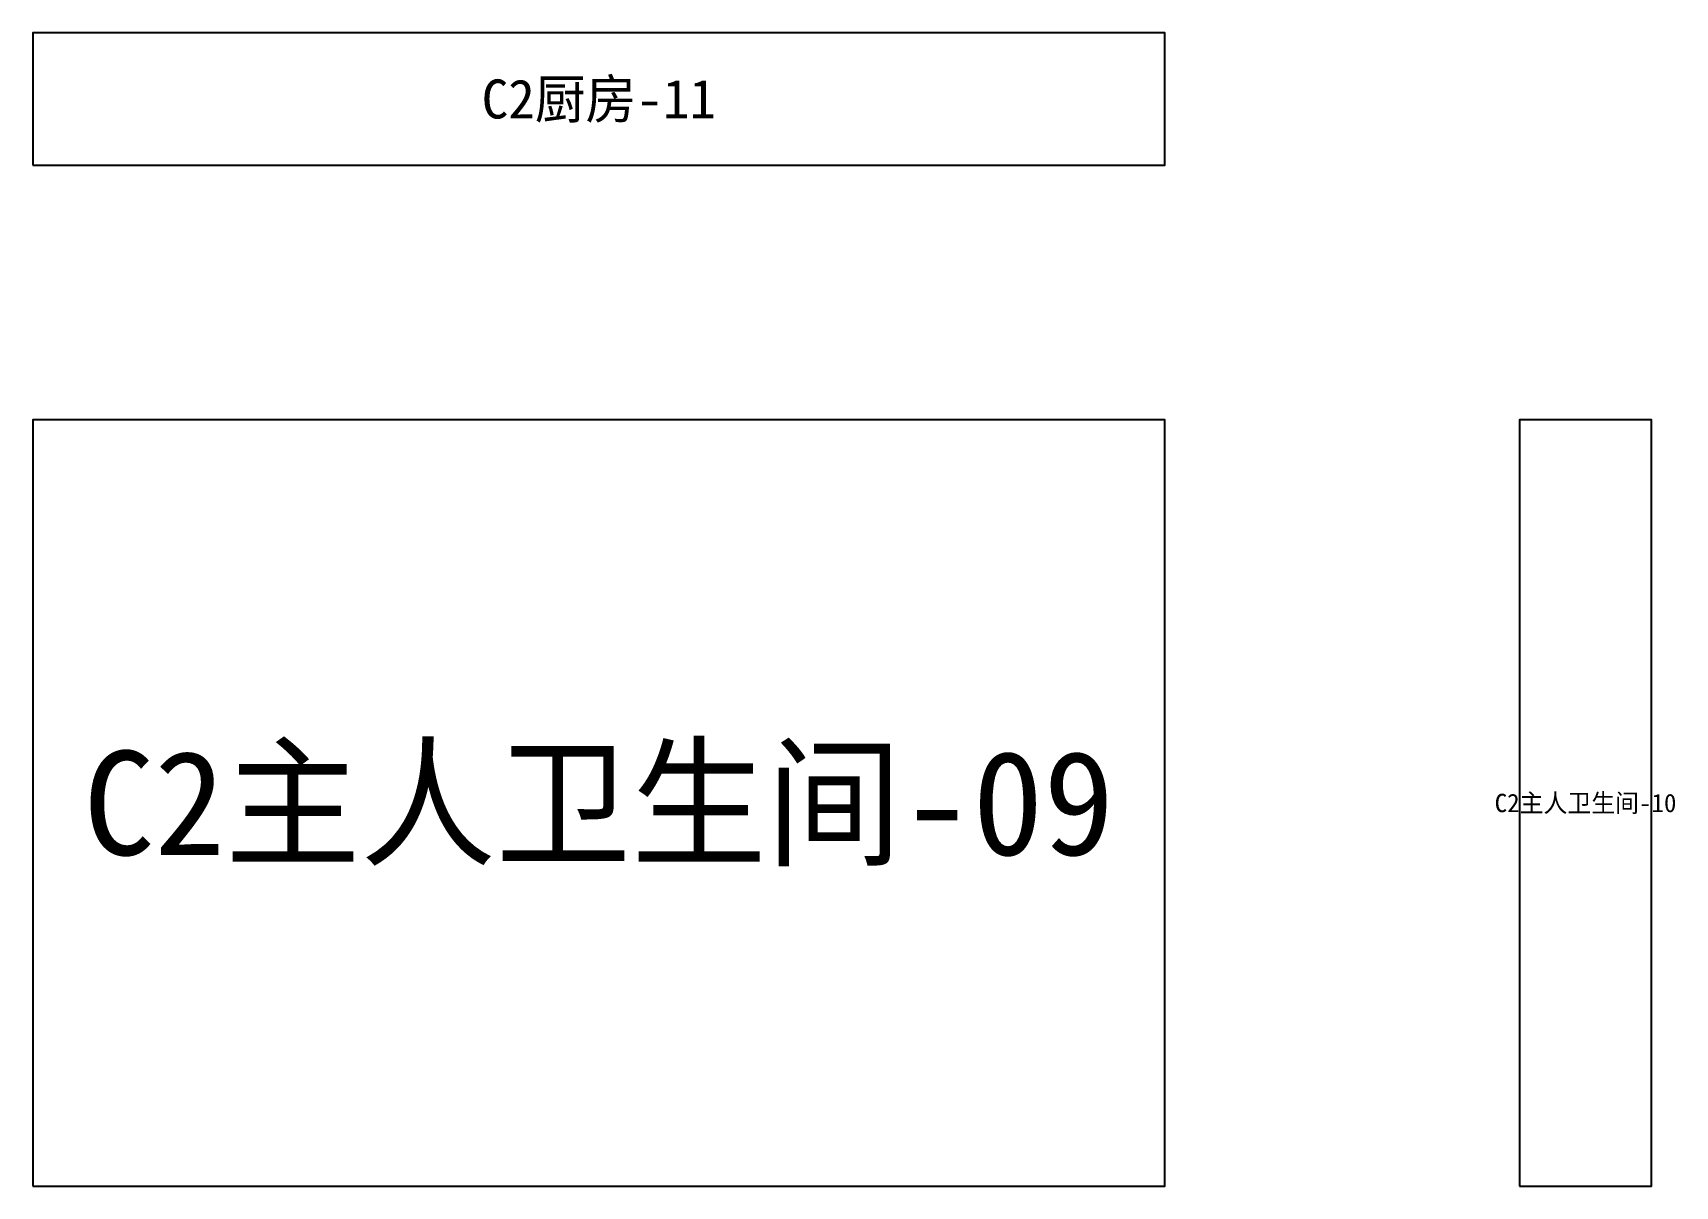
# Model space of a CAD drawing. Header units: inches. Extents: x 44145 to 132907, y -98283 to 21892.
# Drawn here: x 72655 to 73917, y -53754 to -52868 of the extents above; entities that cross this region are included whole.
import ezdxf
from ezdxf.enums import TextEntityAlignment as Align

# ---------------------------------------------------------------- set-up
doc = ezdxf.new("R2010")
doc.units = ezdxf.units.IN
doc.layers.add('NUMBERS', color=7, linetype='Continuous')
doc.layers.add('OUTER', color=7, linetype='Continuous')

msp = doc.modelspace()

# ---------------------------------------------------------------- linework, layer by layer
at = {"layer": 'OUTER'}
for points in [[(72654.5, -52969.2), (73524.5, -52969.2), (73524.5, -52867.6), (72654.5, -52867.6), (72654.5, -52969.2)], [(72654.5, -53754), (73524.5, -53754), (73524.5, -53165.1), (72654.5, -53165.1), (72654.5, -53754)], [(73797, -53754), (73898.6, -53754), (73898.6, -53165.1), (73797, -53165.1), (73797, -53754)]]:
    msp.add_lwpolyline(points, dxfattribs=at)

# ---------------------------------------------------------------- texts
at = {"layer": 'NUMBERS'}
for s, height, p in [('C2厨房-11', 30, (73089.5, -52918.4)), ('C2主人卫生间-09', 80, (73089.5, -53459.5)), ('C2主人卫生间-10', 14.11, (73847.8, -53459.5))]:
    msp.add_text(s, height=height, dxfattribs=at).set_placement(p, align=Align.MIDDLE_CENTER)

doc.saveas('drawing.dxf')
